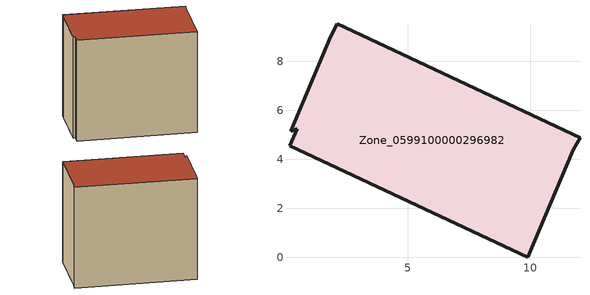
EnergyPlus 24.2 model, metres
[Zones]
Zone_0599100000296982
 floor ground (C_G): 1.87,9.02 2.02,9.31 2.05,9.37 2.12,9.52 12.03,4.88 11.76,4.39 9.9,0 0.18,4.54 0.5,5.23 0.22,5.14 z0
 wall outside (C_F): 12.03,4.88 2.12,9.52 2.05,9.37 2.02,9.31 1.87,9.02 0.22,5.14 0.5,5.23 0.18,4.54 9.9,0 11.76,4.39 12.03,4.88 z0:9.77
 roof outside (C_R): 2.02,9.31 1.87,9.02 0.22,5.14 0.5,5.23 0.18,4.54 9.9,0 11.76,4.39 12.03,4.88 2.12,9.52 2.05,9.37 z9.77
[BUILDING]
Pand.0599100000296982: North Axis=0; Terrain=City; Loads Convergence Tolerance Value=0.04; Temperature Convergence Tolerance Value=0.4; Solar Distribution=FullExterior; Maximum Number of Warmup Days=25; Minimum Number of Warmup Days=1
[Site:Location]
Rotterdam.The.Hague.AP_ZH_NLD Design_Conditions: Latitude=51.96; Longitude=4.45; Time Zone=1; Elevation=-4.5
[SITE:GROUNDTEMPERATURE:BUILDINGSURFACE]
18, 18, 18, 18, 18, 18, 18, 18, 18, 18, 18, 18
[MATERIAL] Thermal Absorptance=0.9; Solar Absorptance=0.7; Visible Absorptance=0.7
Name | Roughness | Thickness | Conductivity | Density | Specific Heat
G.TI.1946 | MediumSmooth | 0.15 | 1 | 540 | 1210
F.TI.1946 | Rough | 0.3 | 0.857143 | 1920 | 840
R.TI.1946 | MediumRough | 0.2 | 0.1 | 1500 | 1000
[CONSTRUCTION]
C_G: G.TI.1946
C_F: F.TI.1946
C_R: R.TI.1946
[ZONE]
Zone_0599100000296982: Type=1; Multiplier=1; Ceiling Height=Autocalculate; Volume=Autocalculate; Floor Area=autocalculate; Part of Total Floor Area=Yes
[ZONEINFILTRATION:DESIGNFLOWRATE]
Infil_Zone_0599100000296982: Zone or ZoneList or Space or SpaceList=Zone_0599100000296982; Schedule=AlwaysOn; Design Flow Rate Calculation Method=Flow/Area; Flow Rate per Floor Area=0.003; Constant Term Coefficient=1; Temperature Term Coefficient=0; Velocity Term Coefficient=0; Velocity Squared Term Coefficient=0
[HVACTEMPLATE:ZONE:IDEALLOADSAIRSYSTEM]
Zone_0599100000296982: Maximum Heating Supply Air Temperature=50; Minimum Cooling Supply Air Temperature=13; Maximum Heating Supply Air Humidity Ratio=0.0156; Minimum Cooling Supply Air Humidity Ratio=0.0077; Heating Limit=NoLimit; Cooling Limit=NoLimit; Dehumidification Control Type=ConstantSensibleHeatRatio; Cooling Sensible Heat Ratio=0.7; Dehumidification Setpoint=60; Humidification Control Type=None; Humidification Setpoint=30; Outdoor Air Method=None; Outdoor Air Flow Rate per Person=0.00944; Outdoor Air Flow Rate per Zone Floor Area=0; Outdoor Air Flow Rate per Zone=0; Demand Controlled Ventilation Type=None; Outdoor Air Economizer Type=NoEconomizer; Heat Recovery Type=None; Sensible Heat Recovery Effectiveness=0.7; Latent Heat Recovery Effectiveness=0.65
[ZONECONTROL:THERMOSTAT]
ThermostatControl_Zone_0599100000296982: Zone or ZoneList=Zone_0599100000296982; Control Type Schedule=DualSetpointControlType; Control 1=Thermostat_Zone_0599100000296982; Temperature Difference Between Cutout And Setpoint=0
[THERMOSTATSETPOINT:DUALSETPOINT]
Thermostat_Zone_0599100000296982: Heating Setpoint Temperature Schedule=HeatingSetpoint_Zone_0599100000296982; Cooling Setpoint Temperature Schedule=CoolingSetpoint_Zone_0599100000296982
[SCHEDULE:COMPACT]
HeatingSetpoint_Zone_0599100000296982: Through: 12/31, For: AllDays, Until: 24:00, 21
CoolingSetpoint_Zone_0599100000296982: Through: 12/31, For: AllDays, Until: 24:00, 24
DualSetpointControlType: Through: 12/31, For: AllDays, Until: 24:00, 4
AlwaysOn: Through: 12/31, For: AllDays, Until: 24:00, 1
